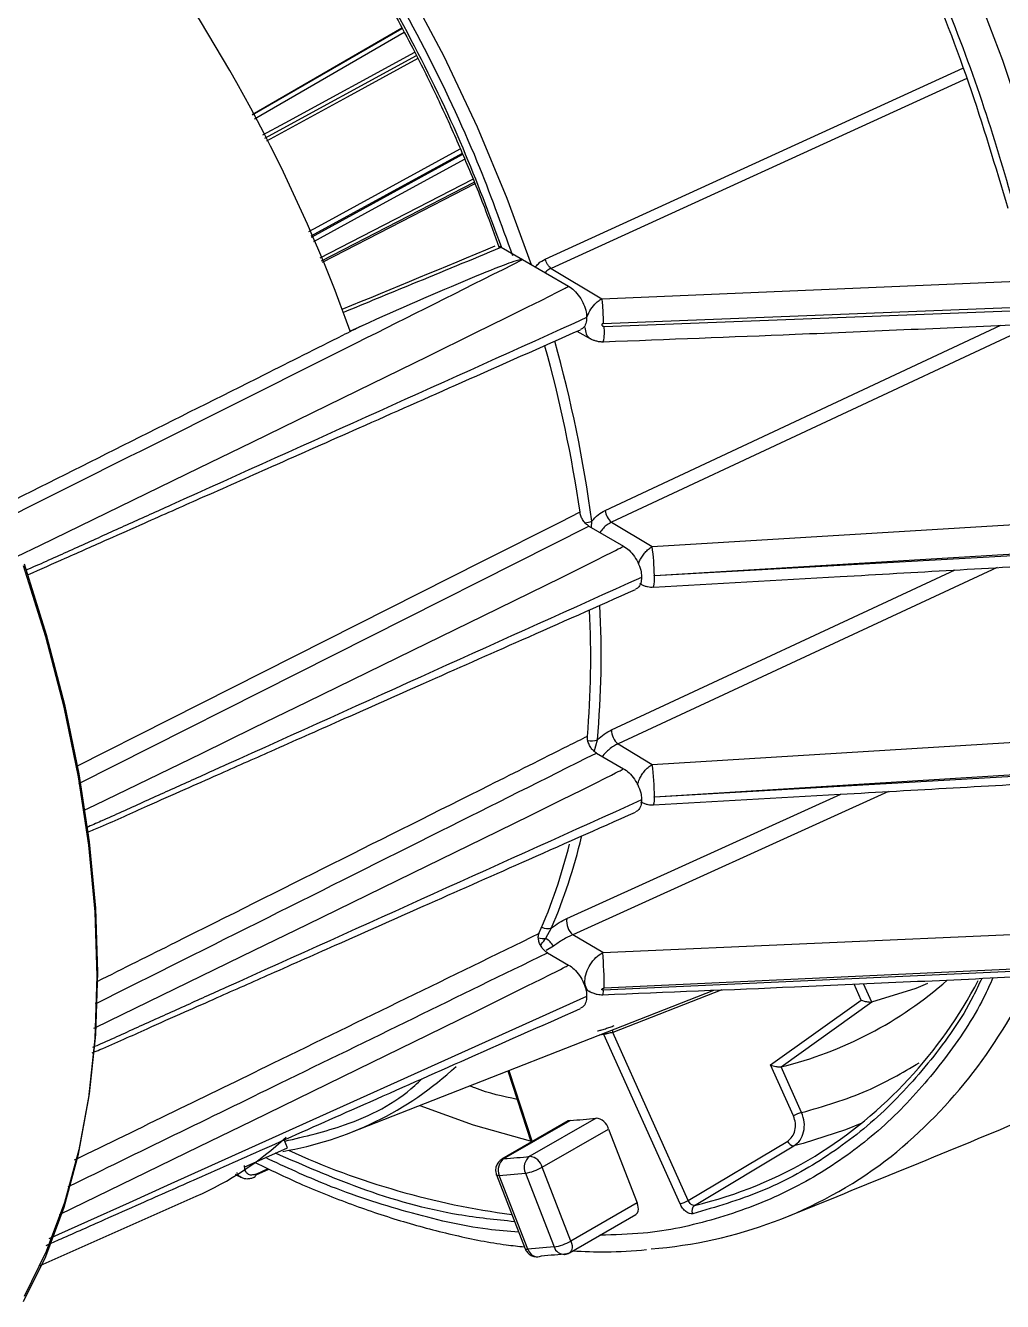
# Model space of a CAD drawing. Extents: x 7 to 113, y 1 to 87.
# Drawn here: x 13.849 to 16.143, y 2.744 to 5.739 of the extents above; entities that cross this region are included whole.
import ezdxf

# ---------------------------------------------------------------- set-up
doc = ezdxf.new("R2010")
doc.units = 0
doc.header["$MEASUREMENT"] = 0
doc.layers.add('OBJECT', color=7, linetype='CONTINUOUS')

msp = doc.modelspace()

# ---------------------------------------------------------------- linework, layer by layer
at = {"layer": 'OBJECT'}
for p, q in [((14.381, 5.5304), (14.7322, 5.7335)), ((14.3816, 5.5293), (14.7328, 5.7323)), ((14.4106, 5.4749), (14.7666, 5.6688)), ((15.069, 5.1908), (16.0493, 5.6393)), ((16.0587, 5.6152), (15.0826, 5.1692)), ((14.8743, 5.439), (14.5191, 5.2449)), ((14.52, 5.2428), (14.8752, 5.4369)), ((14.5434, 5.1868), (14.9022, 5.3715)), ((14.9654, 5.2187), (14.9594, 5.221)), ((14.9654, 5.2187), (15.0156, 5.1897)), ((15.0156, 5.1897), (15.1239, 5.1272)), ((15.0826, 5.1692), (15.2019, 5.098)), ((15.2019, 5.098), (16.1961, 5.1401)), ((15.2019, 5.098), (15.2019, 5.0979)), ((15.2052, 5.0396), (16.2001, 5.0788)), ((15.2072, 5.0331), (16.2019, 5.0713)), ((14.6389, 5.0346), (14.6111, 5.0221)), ((15.2096, 4.601), (16.1387, 5.0355)), ((16.2181, 5.0376), (15.2247, 4.5731)), ((15.1436, 5.0216), (15.1771, 5.0032)), ((13.974, 3.96), (15.1715, 4.5643)), ((15.1715, 4.5643), (15.2529, 4.5174)), ((15.1775, 4.5609), (15.1786, 4.576)), ((15.2247, 4.5731), (15.3199, 4.5163)), ((15.3199, 4.5163), (16.2887, 4.5754)), ((15.3252, 4.4484), (16.2941, 4.5066)), ((16.2945, 4.5017), (15.3252, 4.4477)), ((16.1304, 4.4668), (15.2399, 4.0528)), ((15.2246, 4.0862), (16.0317, 4.4612)), ((15.2948, 4.4274), (15.2915, 4.4298)), ((15.1837, 4.0342), (15.1914, 4.0625)), ((15.2399, 4.0528), (15.32, 4.005)), ((15.32, 4.005), (16.2891, 4.0639)), ((15.1891, 4.0316), (15.2529, 3.9948)), ((15.3252, 3.9287), (16.2945, 3.9884)), ((16.2941, 3.984), (15.3252, 3.9281)), ((15.1197, 3.643), (15.7631, 3.9349)), ((15.8747, 3.9412), (15.1339, 3.6049)), ((15.293, 3.9171), (15.2946, 3.9162)), ((15.0705, 3.5966), (15.084, 3.6212)), ((15.2039, 3.5631), (15.1339, 3.6049)), ((15.2039, 3.5631), (16.1978, 3.6073)), ((15.0886, 3.5783), (15.0711, 3.5683)), ((15.0741, 3.5627), (15.1239, 3.5339)), ((16.2001, 3.5203), (15.205, 3.4752)), ((16.2019, 3.5257), (15.2072, 3.4795)), ((14.614, 3.1413), (15.4651, 3.475)), ((15.1639, 3.4768), (15.1773, 3.4694)), ((15.4838, 3.4758), (15.2274, 3.3758)), ((15.811, 3.4515), (15.7941, 3.4891)), ((15.8356, 3.4471), (15.8163, 3.4901)), ((15.5981, 3.2993), (15.811, 3.4515)), ((15.623, 3.295), (15.8359, 3.4472)), ((15.8359, 3.4472), (15.8356, 3.4471)), ((15.2069, 3.3711), (15.1955, 3.3693)), ((15.2057, 3.3733), (15.2069, 3.3711)), ((15.3856, 2.9732), (15.2069, 3.3711)), ((15.4046, 2.9812), (15.2274, 3.3758)), ((15.6519, 3.1797), (15.5981, 3.2993)), ((15.623, 3.295), (15.6227, 3.2949)), ((15.6709, 3.1876), (15.6227, 3.2949)), ((14.9809, 3.2852), (15.0358, 3.1176)), ((14.9838, 3.2863), (15.0385, 3.1191)), ((15.123, 3.1679), (14.9675, 3.0781)), ((14.9722, 3.0795), (15.1278, 3.1693)), ((15.1883, 3.1747), (15.0328, 3.0849)), ((15.0621, 3.0592), (15.2176, 3.149)), ((15.2176, 3.149), (15.2848, 2.9759)), ((14.4637, 3.1051), (14.4565, 3.1237)), ((15.4046, 2.9812), (15.6382, 3.1208)), ((14.3622, 3.0594), (14.4637, 3.1051)), ((15.4196, 2.9697), (15.6529, 3.1093)), ((15.6749, 3.1149), (15.6529, 3.1093)), ((14.39, 3.0414), (14.4204, 3.0551)), ((14.3904, 3.0433), (14.4184, 3.0561)), ((15.1293, 2.8861), (15.0621, 3.0592)), ((14.9545, 3.0413), (15.0217, 2.8681)), ((14.9612, 3.0399), (15.0225, 3.0453)), ((15.0284, 2.8667), (14.9612, 3.0399)), ((15.0225, 3.0453), (15.0897, 2.8722)), ((13.8829, 2.8287), (14.2497, 2.991)), ((15.2848, 2.9759), (15.1293, 2.8861)), ((15.1259, 2.8584), (15.2814, 2.9482)), ((15.0219, 2.8682), (15.0237, 2.864)), ((15.0897, 2.8722), (15.0284, 2.8667))]:
    msp.add_line(p, q, dxfattribs=at)
at = {"layer": 'OBJECT', "flags": 128}
for points in [[(14.3998, 7.9764), (14.544, 7.8764), (14.6868, 7.7658), (14.8277, 7.6453), (14.9659, 7.5152), (15.1008, 7.3763), (15.2319, 7.2292), (15.3584, 7.0746), (15.4798, 6.9131), (15.5955, 6.7456), (15.705, 6.5728), (15.8078, 6.3955), (15.9034, 6.2146), (15.9914, 6.0308), (16.0713, 5.8451), (16.1428, 5.6583), (16.2055, 5.4712), (16.2592, 5.2848)], [(13.7066, 7.0065), (13.8361, 6.9121), (13.964, 6.8068), (14.0892, 6.6914), (14.2111, 6.5666), (14.3289, 6.4331), (14.4417, 6.2919), (14.549, 6.1437), (14.65, 5.9897), (14.7441, 5.8306), (14.8307, 5.6675), (14.9092, 5.5016), (14.9792, 5.3337), (15.0357, 5.1781)], [(14.738, 5.7229), (14.5256, 5.6001), (14.3867, 5.5198)], [(14.4063, 5.4829), (14.4582, 5.5112), (14.7625, 5.677)], [(14.7702, 5.6617), (14.6043, 5.5713), (14.4143, 5.4678)], [(14.5144, 5.256), (14.536, 5.2678), (14.8695, 5.4499)], [(14.8801, 5.4258), (14.6604, 5.3057), (14.5247, 5.2316)], [(14.5405, 5.1938), (14.5875, 5.218), (14.8994, 5.3785)], [(14.9038, 5.3675), (14.731, 5.2786), (14.5451, 5.1829)], [(13.8286, 4.4927), (13.8842, 4.5198), (14.1327, 4.6406), (14.2569, 4.701), (14.3811, 4.7615), (14.6292, 4.8826), (14.7944, 4.9635), (14.9046, 5.0176), (14.9779, 5.0538), (15.0268, 5.0779), (15.0594, 5.0941), (15.081, 5.105), (15.0955, 5.1122), (15.1051, 5.1171), (15.1114, 5.1204), (15.1157, 5.1226), (15.1185, 5.124), (15.1203, 5.125), (15.1216, 5.1257), (15.1224, 5.1262), (15.1229, 5.1265), (15.1233, 5.1267), (15.1235, 5.1268), (15.1237, 5.1269), (15.1237, 5.127), (15.1238, 5.1271), (15.1238, 5.1271), (15.1239, 5.1271), (15.1239, 5.1272), (15.1239, 5.1272), (15.1239, 5.1272), (15.1239, 5.1272), (15.1239, 5.1272), (15.1239, 5.1272)], [(15.1506, 4.5966), (15.1047, 4.5735), (14.9212, 4.4808), (14.1869, 4.1103), (13.9669, 3.9993)], [(13.9854, 3.8964), (14.0132, 3.9099), (14.2617, 4.0308), (14.3859, 4.0912), (14.5101, 4.1517), (14.7582, 4.2728), (14.9235, 4.3537), (15.0336, 4.4078), (15.107, 4.4439), (15.1558, 4.4681), (15.1884, 4.4843), (15.2101, 4.4951), (15.2245, 4.5024), (15.2341, 4.5073), (15.2405, 4.5105), (15.2447, 4.5127), (15.2475, 4.5142), (15.2494, 4.5152), (15.2506, 4.5159), (15.2514, 4.5164), (15.2519, 4.5167), (15.2523, 4.5169), (15.2525, 4.517), (15.2527, 4.5171), (15.2528, 4.5172), (15.2528, 4.5172), (15.2529, 4.5173), (15.2529, 4.5173), (15.2529, 4.5173), (15.2529, 4.5174), (15.2529, 4.5174), (15.2529, 4.5174), (15.2529, 4.5174), (15.2529, 4.5174)], [(13.8439, 2.7441), (13.8962, 2.8501), (13.9394, 2.9655), (13.9733, 3.0897), (13.9977, 3.2219), (14.0123, 3.3614), (14.0172, 3.5075), (14.0123, 3.6591), (13.9977, 3.8156), (13.9733, 3.9759), (13.9394, 4.1392), (13.8962, 4.3045), (13.8439, 4.4709)], [(13.8455, 4.4755), (13.8976, 4.3099), (13.9407, 4.1453), (13.9744, 3.9826), (13.9987, 3.823), (14.0133, 3.6671), (14.0181, 3.5161), (14.0133, 3.3707), (13.9987, 3.2317), (13.9744, 3.1), (13.9407, 2.9764), (13.8976, 2.8614), (13.8455, 2.7559)], [(14.0092, 3.3854), (14.0132, 3.3874), (14.2617, 3.5082), (14.3859, 3.5686), (14.5101, 3.6291), (14.7582, 3.7502), (14.9235, 3.8311), (15.0336, 3.8852), (15.107, 3.9213), (15.1558, 3.9455), (15.1884, 3.9617), (15.2101, 3.9725), (15.2245, 3.9798), (15.2341, 3.9847), (15.2405, 3.988), (15.2447, 3.9901), (15.2475, 3.9916), (15.2494, 3.9926), (15.2506, 3.9933), (15.2514, 3.9938), (15.2519, 3.9941), (15.2523, 3.9943), (15.2525, 3.9944), (15.2527, 3.9945), (15.2528, 3.9946), (15.2528, 3.9947), (15.2529, 3.9947), (15.2529, 3.9947), (15.2529, 3.9947), (15.2529, 3.9948), (15.2529, 3.9948), (15.2529, 3.9948), (15.2529, 3.9948), (15.2529, 3.9948)], [(13.9284, 2.948), (14.1327, 3.0473), (14.2569, 3.1078), (14.3811, 3.1683), (14.6292, 3.2894), (14.7944, 3.3703), (14.9046, 3.4243), (14.9779, 3.4605), (15.0268, 3.4847), (15.0594, 3.5009), (15.081, 3.5117), (15.0955, 3.519), (15.1051, 3.5238), (15.1114, 3.5271), (15.1157, 3.5293), (15.1185, 3.5308), (15.1203, 3.5318), (15.1216, 3.5325), (15.1224, 3.5329), (15.1229, 3.5332), (15.1233, 3.5334), (15.1235, 3.5336), (15.1237, 3.5337), (15.1237, 3.5338), (15.1238, 3.5338), (15.1238, 3.5338), (15.1239, 3.5339), (15.1239, 3.5339), (15.1239, 3.5339), (15.1239, 3.5339), (15.1239, 3.5339), (15.1239, 3.5339), (15.1239, 3.5339)], [(15.8359, 3.4472), (15.9398, 3.4799), (15.9676, 3.491)], [(15.1663, 3.4604), (14.1899, 3.0201), (14.0923, 2.976), (13.9947, 2.932), (13.9038, 2.891)], [(14.7745, 3.2042), (14.9, 3.1587), (15.039, 3.1194)], [(15.1278, 3.1693), (15.1243, 3.1685), (15.123, 3.1679)], [(15.8121, 3.1626), (15.7743, 3.1472), (15.6749, 3.1149)], [(14.9674, 3.0781), (14.9687, 3.0787), (14.9722, 3.0795)], [(14.9612, 3.0399), (14.9581, 3.0398), (14.9558, 3.0402), (14.9546, 3.041), (14.9545, 3.0413)], [(15.2814, 2.9482), (15.2834, 2.9498), (15.2856, 2.9526), (15.287, 2.9562), (15.2876, 2.9606), (15.2875, 2.9654), (15.2865, 2.9706), (15.2848, 2.9759)], [(15.1293, 2.8861), (15.131, 2.8808), (15.1319, 2.8756), (15.1321, 2.8708), (15.1314, 2.8664), (15.13, 2.8628), (15.1279, 2.86), (15.1259, 2.8585)], [(15.0217, 2.8681), (15.0218, 2.8679), (15.023, 2.867), (15.0253, 2.8666), (15.0284, 2.8667)], [(15.0514, 2.849), (15.0556, 2.8497), (15.0599, 2.8516)], [(15.1218, 2.8571), (15.1175, 2.8553), (15.1143, 2.8546)]]:
    msp.add_lwpolyline(points, dxfattribs=at)
at = {"layer": 'OBJECT'}
for centre, radius, start, end in [((10.9752, 3.7133), 3.8643, 19.7974, 35.8036), ((15.1074, 5.02), 0.1006, 346.9405, 7.4854), ((12.1037, 4.1577), 3.0784, 8.1962, 15.622), ((12.1349, 4.1665), 3.0711, 7.6624, 15.7103), ((15.2539, 4.607), 0.0447, 187.7073, 229.2907), ((15.1589, 4.6195), 0.0477, 274.5361, 294.3627), ((14.8073, 4.4424), 0.5179, 0.6564, 8.1948), ((15.2724, 4.439), 0.0535, 340.4959, 9.4051), ((13.0569, 4.2585), 2.1435, 354.7534, 3.1911), ((13.0677, 4.2539), 2.1082, 355.0147, 3.0567), ((15.2682, 4.086), 0.0436, 179.7194, 229.5404), ((15.1781, 4.0959), 0.036, 254.9744, 291.7427), ((14.8044, 3.9312), 0.5209, 359.7271, 8.1509), ((15.2926, 3.923), 0.033, 336.6542, 8.9238), ((13.8684, 4.1384), 1.321, 336.9515, 346.7014), ((13.8721, 4.1283), 1.2917, 336.2348, 346.0993), ((15.1601, 3.6363), 0.0409, 170.6275, 230.212), ((15.0647, 3.6384), 0.0422, 253.6924, 277.9075), ((15.0743, 3.6484), 0.0288, 242.4042, 289.6113), ((15.0226, 3.531), 0.0812, 35.6015, 53.8204), ((14.4471, 3.491), 0.7602, 359.1328, 5.4433), ((15.4052, 4.1883), 0.9195, 283.7028, 311.3755), ((15.1405, 3.9921), 1.0668, 301.8072, 332.3732), ((15.1443, 3.9987), 1.1738, 308.0178, 335.0356), ((15.2498, 3.3834), 0.0236, 184.8995, 198.7454), ((14.3213, 3.881), 0.7954, 279.5062, 312.6186), ((15.6937, 3.1065), 0.0843, 105.7214, 119.7685), ((15.0631, 4.2341), 1.0668, 273.4766, 276.7422), ((15.1837, 3.1398), 0.0352, 15.1926, 82.4241), ((13.9403, 3.6889), 0.7634, 293.91, 312.9515), ((15.654, 3.1258), 0.0166, 197.5508, 266.217), ((15.2294, 4.7693), 1.8364, 245.4481, 262.5228), ((15.1914, 3.9315), 0.9885, 283.3454, 301.1538), ((14.9915, 3.0528), 0.0329, 125.9471, 203.143), ((14.9075, 4.1443), 1.0668, 273.4766, 276.7422), ((15.0517, 3.0589), 0.0322, 126.0933, 204.8037), ((15.005, 3.1585), 0.1145, 278.7777, 299.8913), ((15.0281, 3.05), 0.0352, 15.1926, 82.4241), ((15.2379, 3.9159), 1.0512, 274.3397, 306.7761), ((14.3819, 3.0436), 0.00858, 298.2067, 358.0418), ((15.3628, 3.0544), 0.0843, 285.7217, 299.7682), ((15.4289, 2.9574), 0.0155, 127.3348, 207.8951), ((15.0722, 2.9853), 0.1145, 278.7777, 299.8913), ((15.0514, 2.8727), 0.0237, 194.735, 270.1327), ((14.9869, 4.0172), 1.1679, 273.5854, 276.6335), ((15.1137, 2.8798), 0.0251, 197.5417, 271.4628)]:
    msp.add_arc(centre, radius, start, end, dxfattribs=at)
for points, knots in [([(14.3643, 7.9047), (14.4279, 7.8609), (14.5562, 7.7727), (14.7469, 7.6151), (14.9364, 7.4379), (15.1219, 7.2408), (15.3009, 7.0261), (15.4701, 6.7968), (15.6275, 6.5559), (15.7708, 6.3066), (15.8983, 6.0533), (16.0083, 5.7992), (16.102, 5.5475), (16.1502, 5.3816), (16.1741, 5.2993)], [0, 0, 0, 0, 0.0803207, 0.16194, 0.244772, 0.3293776, 0.4144874, 0.5, 0.5855181, 0.670628, 0.755228, 0.8380655, 0.919682, 1, 1, 1, 1]), ([(15.2898, 7.0114), (15.3536, 6.9267), (15.4817, 6.7568), (15.6555, 6.482), (15.8133, 6.196), (15.9505, 5.9021), (16.0674, 5.6055), (16.1257, 5.4088), (16.1547, 5.3109)], [0, 0, 0, 0, 0.165461, 0.332207, 0.5, 0.667784, 0.834534, 1, 1, 1, 1]), ([(14.993, 5.1983), (14.9663, 5.2721), (14.9072, 5.4359), (14.7881, 5.6885), (14.64, 5.9491), (14.5281, 6.1259), (14.4629, 6.2086), (14.459, 6.2135)], [0, 0, 0, 0, 0.208789, 0.46337, 0.72235, 0.983587, 1, 1, 1, 1]), ([(14.4413, 6.1967), (14.4489, 6.1866), (14.4784, 6.1473), (14.5245, 6.08), (14.5945, 5.9738), (14.6715, 5.8469), (14.7386, 5.7245), (14.7924, 5.6184), (14.8359, 5.5277), (14.8838, 5.4187), (14.9262, 5.3147), (14.9504, 5.2465), (14.9608, 5.2171)], [0, 0, 0, 0, 0.034117, 0.133607, 0.219028, 0.375276, 0.530046, 0.591824, 0.694344, 0.800406, 0.913814, 1, 1, 1, 1]), ([(14.448, 6.1977), (14.4489, 6.1965), (14.508, 6.1216), (14.6124, 5.9577), (14.7558, 5.7099), (14.8758, 5.4611), (14.9372, 5.2962), (14.9663, 5.2182)], [0, 0, 0, 0, 0.004175, 0.260517, 0.516844, 0.771155, 1, 1, 1, 1]), ([(14.9509, 5.2212), (14.8314, 5.1715), (14.7119, 5.1217), (14.5916, 5.0725), (14.5914, 5.0725)], [0, 0, 0, 0, 0.998817, 1, 1, 1, 1]), ([(14.5943, 5.0658), (14.6485, 5.0881), (14.7723, 5.139), (14.8959, 5.19), (14.9654, 5.2187)], [0, 0, 0, 0, 0.438001, 1, 1, 1, 1]), ([(13.8024, 4.582), (14.0851, 4.7236), (14.4896, 4.9261), (14.8939, 5.1287), (15.0156, 5.1897)], [0, 0, 0, 0, 0.699038, 1, 1, 1, 1]), ([(15.0156, 5.1897), (15.0155, 5.1897), (15.0152, 5.1899), (15.0143, 5.19), (15.0113, 5.1897), (15.0006, 5.187), (14.9614, 5.1733), (14.8376, 5.1226), (14.7244, 5.0725), (14.6389, 5.0346)], [0, 0, 0, 0, 0.000975, 0.002308, 0.005825, 0.020094, 0.076658, 0.30233, 1, 1, 1, 1]), ([(15.0461, 5.1721), (15.0483, 5.1749), (15.0547, 5.1832), (15.0634, 5.1878), (15.069, 5.1908)], [0, 0, 0, 0, 0.347376, 1, 1, 1, 1]), ([(15.0826, 5.1692), (15.0812, 5.1704), (15.0784, 5.1728), (15.0745, 5.1782), (15.0712, 5.1844), (15.0697, 5.1887), (15.069, 5.1908)], [0, 0, 0, 0, 0.245159, 0.499986, 0.754817, 1, 1, 1, 1]), ([(15.0826, 5.1692), (15.0791, 5.1675), (15.0739, 5.165), (15.07, 5.1605), (15.0688, 5.159)], [0, 0, 0, 0, 0.671204, 1, 1, 1, 1]), ([(15.1239, 5.1272), (15.1283, 5.1242), (15.1375, 5.1179), (15.15, 5.1028), (15.1599, 5.085), (15.1655, 5.0678), (15.1661, 5.0579), (15.1663, 5.0537)], [0, 0, 0, 0, 0.19834, 0.412973, 0.627088, 0.843128, 1, 1, 1, 1]), ([(15.1662, 5.0526), (15.1683, 5.0582), (15.1728, 5.0701), (15.1833, 5.0834), (15.1933, 5.0926), (15.199, 5.0961), (15.2019, 5.0979)], [0, 0, 0, 0, 0.297829, 0.626021, 0.807455, 1, 1, 1, 1]), ([(15.2019, 5.0979), (15.2023, 5.0935), (15.2031, 5.085), (15.2041, 5.0683), (15.2048, 5.0528), (15.2051, 5.0437), (15.2052, 5.0396)], [0, 0, 0, 0, 0.295101, 0.569756, 0.806961, 1, 1, 1, 1]), ([(14.6389, 5.0346), (14.6236, 5.0269), (14.5469, 4.9884), (14.2623, 4.8458), (13.9931, 4.7108), (13.7852, 4.6066)], [0, 0, 0, 0, 0.0539192, 0.2695963, 1, 1, 1, 1]), ([(15.1663, 5.0537), (14.8408, 4.9069), (14.4828, 4.7455), (14.0923, 4.5693), (13.9946, 4.5253), (13.9143, 4.4887), (13.8656, 4.4674), (13.8498, 4.4605)], [0, 0, 0, 0, 0.741941, 0.816136, 0.89033, 0.964524, 1, 1, 1, 1]), ([(15.1663, 5.0537), (15.1659, 5.0489), (15.165, 5.0389), (15.1595, 5.0292), (15.1537, 5.0268), (15.1516, 5.026)], [0, 0, 0, 0, 0.367746, 0.765701, 1, 1, 1, 1]), ([(15.2052, 5.0396), (15.2047, 5.0395), (15.2039, 5.0394), (15.203, 5.039), (15.2024, 5.0385), (15.202, 5.0379), (15.2018, 5.0372), (15.2019, 5.0364), (15.2022, 5.0355), (15.2029, 5.0345), (15.2042, 5.0337), (15.2057, 5.0332), (15.2067, 5.0331), (15.2072, 5.0331)], [0, 0, 0, 0, 0.13574, 0.194591, 0.250843, 0.311563, 0.37511, 0.438068, 0.500883, 0.619799, 0.750938, 0.873701, 1, 1, 1, 1]), ([(15.2057, 4.9969), (15.3558, 5.0027), (15.6873, 5.0154), (16.0186, 5.0301), (16.2, 5.0381)], [0, 0, 0, 0, 0.452475, 1, 1, 1, 1]), ([(13.8558, 4.4507), (13.8846, 4.4634), (13.9471, 4.491), (14.0378, 4.5313), (14.1435, 4.5782), (14.2715, 4.6349), (14.4396, 4.7094), (14.6444, 4.8002), (14.8859, 4.9073), (15.0592, 4.9841), (15.152, 5.0253)], [0, 0, 0, 0, 0.066572, 0.144358, 0.20981, 0.311001, 0.440621, 0.598665, 0.785127, 1, 1, 1, 1]), ([(15.1621, 5.0306), (15.1628, 5.0252), (15.1639, 5.0166), (15.1687, 5.0095), (15.1719, 5.0064), (15.1738, 5.0051), (15.1748, 5.0044), (15.1753, 5.0042), (15.1754, 5.0041)], [0, 0, 0, 0, 0.464823, 0.730673, 0.871917, 0.944596, 0.981447, 1, 1, 1, 1]), ([(15.1753, 5.0042), (15.1775, 5.0031), (15.182, 5.0009), (15.1895, 4.9986), (15.1976, 4.9971), (15.2029, 4.997), (15.2057, 4.9969)], [0, 0, 0, 0, 0.247422, 0.487124, 0.732383, 1, 1, 1, 1]), ([(15.1715, 4.5643), (15.1691, 4.566), (15.1644, 4.5693), (15.158, 4.5772), (15.1531, 4.5862), (15.1512, 4.5929), (15.1507, 4.5962), (15.1506, 4.5966)], [0, 0, 0, 0, 0.242891, 0.4858, 0.728124, 0.969548, 1, 1, 1, 1]), ([(15.1786, 4.576), (15.1833, 4.5812), (15.1927, 4.5917), (15.204, 4.5979), (15.2096, 4.601)], [0, 0, 0, 0, 0.500343, 1, 1, 1, 1]), ([(15.2247, 4.5731), (15.2213, 4.5714), (15.2144, 4.568), (15.2055, 4.5598), (15.1999, 4.5534), (15.1979, 4.5494), (15.1978, 4.5492)], [0, 0, 0, 0, 0.332821, 0.655681, 0.978926, 1, 1, 1, 1]), ([(15.2529, 4.5174), (15.2573, 4.5144), (15.2665, 4.5081), (15.279, 4.493), (15.2889, 4.4752), (15.2945, 4.4579), (15.2951, 4.448), (15.2953, 4.4439)], [0, 0, 0, 0, 0.19834, 0.412972, 0.627088, 0.843128, 1, 1, 1, 1]), ([(15.2881, 4.4753), (15.2892, 4.4784), (15.2914, 4.4848), (15.2971, 4.494), (15.3036, 4.5027), (15.3114, 4.5106), (15.317, 4.5143), (15.3199, 4.5163)], [0, 0, 0, 0, 0.186085, 0.375317, 0.574054, 0.782282, 1, 1, 1, 1]), ([(15.3229, 4.4211), (15.4691, 4.4293), (15.7922, 4.4475), (16.1152, 4.466), (16.2921, 4.476)], [0, 0, 0, 0, 0.452472, 1, 1, 1, 1]), ([(15.2953, 4.4439), (14.9698, 4.2971), (14.6118, 4.1357), (14.2213, 3.9595), (14.1236, 3.9155), (14.0479, 3.8809), (14.0038, 3.8616), (13.9926, 3.8567)], [0, 0, 0, 0, 0.749679, 0.824647, 0.899614, 0.974583, 1, 1, 1, 1]), ([(15.2953, 4.4439), (15.2949, 4.4391), (15.294, 4.4291), (15.2885, 4.4193), (15.2827, 4.417), (15.2806, 4.4162)], [0, 0, 0, 0, 0.367745, 0.765702, 1, 1, 1, 1]), ([(15.3252, 4.4477), (15.3252, 4.4477), (15.325, 4.4477), (15.3249, 4.4478), (15.3248, 4.4478), (15.3248, 4.4479), (15.3247, 4.448), (15.3247, 4.4481), (15.3247, 4.4481), (15.3248, 4.4482), (15.3248, 4.4483), (15.3249, 4.4483), (15.325, 4.4483), (15.3251, 4.4484), (15.3252, 4.4484)], [0, 0, 0, 0, 0.14846, 0.270216, 0.325866, 0.380992, 0.499258, 0.560332, 0.615032, 0.666467, 0.718978, 0.77612, 0.84064, 1, 1, 1, 1]), ([(13.9945, 3.8461), (14.0046, 3.8502), (14.0527, 3.8697), (14.1274, 3.9044), (14.2195, 3.9447), (14.3162, 3.9877), (14.4373, 4.0414), (14.5983, 4.1128), (14.7946, 4.1998), (15.0261, 4.3024), (15.1921, 4.376), (15.281, 4.4155)], [0, 0, 0, 0, 0.022748, 0.108522, 0.177258, 0.23648, 0.334328, 0.459609, 0.612318, 0.792451, 1, 1, 1, 1]), ([(15.2948, 4.4274), (15.2971, 4.4262), (15.3017, 4.4241), (15.3092, 4.422), (15.3168, 4.4209), (15.3211, 4.4212), (15.3233, 4.4214)], [0, 0, 0, 0, 0.255132, 0.495449, 0.73852, 1, 1, 1, 1]), ([(15.6321, 2.9414), (15.8183, 3.0168), (16.206, 3.1739), (16.7908, 3.4272), (17.3871, 3.6981), (17.9649, 3.9731), (18.3414, 4.1633), (18.5224, 4.2548)], [0, 0, 0, 0, 0.1902424, 0.3962076, 0.6023972, 0.8087754, 1, 1, 1, 1]), ([(15.1914, 4.0625), (15.1967, 4.0673), (15.2074, 4.077), (15.2189, 4.0831), (15.2246, 4.0862)], [0, 0, 0, 0, 0.500466, 1, 1, 1, 1]), ([(15.168, 4.0707), (15.1526, 4.063), (15.0759, 4.0246), (14.7536, 3.8633), (14.3852, 3.679), (14.0781, 3.5255), (14.0166, 3.4947)], [0, 0, 0, 0, 0.039994, 0.199969, 0.839871, 1, 1, 1, 1]), ([(15.1891, 4.0316), (15.1867, 4.0333), (15.1819, 4.0366), (15.1755, 4.0445), (15.1707, 4.0535), (15.1679, 4.0628), (15.168, 4.0681), (15.168, 4.0707)], [0, 0, 0, 0, 0.203183, 0.406387, 0.609063, 0.81092, 1, 1, 1, 1]), ([(15.2399, 4.0528), (15.2366, 4.0512), (15.2296, 4.048), (15.22, 4.0411), (15.2102, 4.0324), (15.2048, 4.0259), (15.2016, 4.0219)], [0, 0, 0, 0, 0.233726, 0.500421, 0.69251, 1, 1, 1, 1]), ([(14.0131, 3.4429), (14.2834, 3.5782), (14.6755, 3.7744), (15.0674, 3.9706), (15.1891, 4.0316)], [0, 0, 0, 0, 0.689411, 1, 1, 1, 1]), ([(15.2529, 3.9948), (15.2573, 3.9918), (15.2665, 3.9855), (15.279, 3.9704), (15.2889, 3.9526), (15.2945, 3.9353), (15.2951, 3.9255), (15.2953, 3.9213)], [0, 0, 0, 0, 0.198339, 0.412971, 0.627086, 0.843128, 1, 1, 1, 1]), ([(15.2857, 3.9571), (15.287, 3.9614), (15.2892, 3.9691), (15.2953, 3.98), (15.302, 3.9895), (15.3104, 3.9986), (15.3167, 4.0028), (15.32, 4.005)], [0, 0, 0, 0, 0.2267725, 0.3966386, 0.5821421, 0.7832656, 1, 1, 1, 1]), ([(15.3229, 3.9099), (15.469, 3.9182), (15.792, 3.9365), (16.1149, 3.9549), (16.2917, 3.965)], [0, 0, 0, 0, 0.452489, 1, 1, 1, 1]), ([(15.3252, 3.9281), (15.3251, 3.9281), (15.325, 3.9281), (15.3249, 3.9281), (15.3248, 3.9282), (15.3248, 3.9282), (15.3247, 3.9283), (15.3247, 3.9283), (15.3247, 3.9284), (15.3248, 3.9285), (15.3248, 3.9285), (15.3249, 3.9286), (15.325, 3.9287), (15.3252, 3.9287), (15.3252, 3.9287)], [0, 0, 0, 0, 0.156114, 0.220098, 0.277037, 0.329652, 0.38159, 0.436517, 0.497311, 0.615066, 0.669946, 0.725272, 0.848175, 1, 1, 1, 1]), ([(15.2953, 3.9213), (14.9698, 3.7745), (14.6118, 3.6131), (14.2214, 3.4369), (14.1236, 3.393), (14.0523, 3.3603), (14.0127, 3.343), (14.0061, 3.3401)], [0, 0, 0, 0, 0.757446, 0.833191, 0.908936, 0.98468, 1, 1, 1, 1]), ([(15.2953, 3.9213), (15.2949, 3.9165), (15.294, 3.9065), (15.2885, 3.8968), (15.2827, 3.8944), (15.2806, 3.8936)], [0, 0, 0, 0, 0.367746, 0.765697, 1, 1, 1, 1]), ([(15.2945, 3.9163), (15.297, 3.9151), (15.3018, 3.9128), (15.3097, 3.9108), (15.3171, 3.9097), (15.3211, 3.9099), (15.3231, 3.91)], [0, 0, 0, 0, 0.282371, 0.530465, 0.762838, 1, 1, 1, 1]), ([(14.0053, 3.3279), (14.0114, 3.3304), (14.0556, 3.3483), (14.1265, 3.3814), (14.2186, 3.4218), (14.3154, 3.4648), (14.4366, 3.5185), (14.5978, 3.59), (14.7942, 3.6771), (15.0259, 3.7798), (15.192, 3.8534), (15.281, 3.8929)], [0, 0, 0, 0, 0.013979, 0.100523, 0.169876, 0.229628, 0.328353, 0.454757, 0.608837, 0.790587, 1, 1, 1, 1]), ([(15.084, 3.6212), (15.0899, 3.6255), (15.1018, 3.6341), (15.1137, 3.64), (15.1197, 3.643)], [0, 0, 0, 0, 0.500681, 1, 1, 1, 1]), ([(15.0544, 3.6078), (14.8459, 3.506), (14.4825, 3.3285), (14.1185, 3.1513), (13.9633, 3.0758)], [0, 0, 0, 0, 0.573494, 1, 1, 1, 1]), ([(15.0741, 3.5627), (15.0717, 3.5643), (15.0669, 3.5677), (15.0605, 3.5756), (15.0556, 3.5847), (15.0529, 3.594), (15.0525, 3.6021), (15.0538, 3.606), (15.0544, 3.6078)], [0, 0, 0, 0, 0.173467, 0.346959, 0.519882, 0.69192, 0.863321, 1, 1, 1, 1]), ([(15.0585, 3.58), (15.0613, 3.5844), (15.0645, 3.5894), (15.0698, 3.5957), (15.0705, 3.5966)], [0, 0, 0, 0, 0.867166, 1, 1, 1, 1]), ([(15.1339, 3.6049), (15.1302, 3.6033), (15.1225, 3.6), (15.1066, 3.5912), (15.0957, 3.5834), (15.0886, 3.5783)], [0, 0, 0, 0, 0.2417113, 0.5011668, 1, 1, 1, 1]), ([(13.9492, 3.0138), (14.1151, 3.0946), (14.4903, 3.2774), (14.865, 3.4605), (15.0741, 3.5627)], [0, 0, 0, 0, 0.442117, 1, 1, 1, 1]), ([(15.1742, 3.4714), (15.1739, 3.4714), (15.1693, 3.4724), (15.1641, 3.4811), (15.161, 3.4964), (15.1647, 3.5158), (15.1741, 3.5351), (15.1878, 3.5525), (15.1985, 3.5596), (15.2039, 3.5631)], [0, 0, 0, 0, 0.010388, 0.175104, 0.341093, 0.508363, 0.670751, 0.835427, 1, 1, 1, 1]), ([(15.1239, 3.5339), (15.1283, 3.5309), (15.1375, 3.5247), (15.15, 3.5096), (15.1599, 3.4917), (15.1655, 3.4745), (15.1661, 3.4646), (15.1663, 3.4604)], [0, 0, 0, 0, 0.19834, 0.412974, 0.627091, 0.843128, 1, 1, 1, 1]), ([(15.2038, 3.4643), (15.3539, 3.4703), (15.6856, 3.4836), (16.017, 3.499), (16.1985, 3.5074)], [0, 0, 0, 0, 0.4525278, 1, 1, 1, 1]), ([(16.1202, 3.5038), (16.1133, 3.4886), (16.0814, 3.4184), (16.0078, 3.3109), (15.8984, 3.1831), (15.7708, 3.0771), (15.6276, 2.9931), (15.4698, 2.9348), (15.3261, 2.9028), (15.2317, 2.9006), (15.1976, 2.8999)], [0, 0, 0, 0, 0.039439, 0.181109, 0.324884, 0.471738, 0.619467, 0.767895, 0.916333, 1, 1, 1, 1]), ([(15.205, 3.4752), (15.2045, 3.4752), (15.2037, 3.4752), (15.2029, 3.4755), (15.2023, 3.4758), (15.2019, 3.4762), (15.2018, 3.4766), (15.2018, 3.4771), (15.2022, 3.4777), (15.203, 3.4783), (15.2043, 3.4789), (15.2057, 3.4794), (15.2067, 3.4794), (15.2072, 3.4795)], [0, 0, 0, 0, 0.133104, 0.191566, 0.248259, 0.311432, 0.370763, 0.43233, 0.501556, 0.620735, 0.752086, 0.875604, 1, 1, 1, 1]), ([(15.205, 3.4752), (15.2049, 3.4724), (15.2046, 3.4667), (15.2041, 3.4636), (15.2038, 3.4645), (15.2037, 3.4645)], [0, 0, 0, 0, 0.465226, 0.954039, 1, 1, 1, 1]), ([(16.0939, 3.5026), (16.0873, 3.4885), (16.0541, 3.4172), (15.9759, 3.3088), (15.8597, 3.1802), (15.7256, 3.0775), (15.5784, 2.9976), (15.4695, 2.9659), (15.4153, 2.9502)], [0, 0, 0, 0, 0.046962, 0.2374204, 0.4288322, 0.6202321, 0.8106965, 1, 1, 1, 1]), ([(15.1663, 3.4604), (15.1659, 3.4556), (15.165, 3.4456), (15.1595, 3.4359), (15.1537, 3.4336), (15.1516, 3.4327)], [0, 0, 0, 0, 0.367744, 0.765702, 1, 1, 1, 1]), ([(15.1739, 3.4713), (15.1768, 3.4699), (15.182, 3.4675), (15.1906, 3.4654), (15.1984, 3.4643), (15.2024, 3.4643), (15.2043, 3.4643)], [0, 0, 0, 0, 0.3131704, 0.5694829, 0.7894647, 1, 1, 1, 1]), ([(15.811, 3.4515), (15.8131, 3.4508), (15.817, 3.4494), (15.8228, 3.4481), (15.8273, 3.4473), (15.8307, 3.447), (15.8335, 3.4469), (15.8349, 3.447), (15.8356, 3.4471)], [0, 0, 0, 0, 0.272374, 0.499457, 0.642326, 0.771708, 0.889924, 1, 1, 1, 1]), ([(13.8973, 2.8759), (13.909, 2.881), (13.9547, 2.901), (14.0286, 2.934), (14.1352, 2.9812), (14.2643, 3.0384), (14.4337, 3.1135), (14.6402, 3.2051), (14.8837, 3.3131), (15.0584, 3.3905), (15.152, 3.432)], [0, 0, 0, 0, 0.027728, 0.108757, 0.176926, 0.282314, 0.417321, 0.581942, 0.776171, 1, 1, 1, 1]), ([(15.1916, 3.3791), (15.1942, 3.3798), (15.1994, 3.381), (15.2101, 3.3844), (15.2214, 3.3882), (15.2278, 3.3906), (15.231, 3.3918)], [0, 0, 0, 0, 0.249971, 0.499782, 0.749147, 1, 1, 1, 1]), ([(15.2274, 3.3758), (15.2264, 3.3756), (15.2246, 3.3751), (15.2209, 3.3743), (15.2172, 3.3734), (15.2137, 3.3726), (15.2102, 3.3718), (15.2082, 3.3713), (15.2069, 3.3711)], [0, 0, 0, 0, 0.149135, 0.282367, 0.500461, 0.63062, 0.757329, 1, 1, 1, 1]), ([(15.5981, 3.2993), (15.6001, 3.2987), (15.6039, 3.2973), (15.6097, 3.2959), (15.6144, 3.2951), (15.6178, 3.2947), (15.6207, 3.2947), (15.622, 3.2948), (15.6227, 3.2949)], [0, 0, 0, 0, 0.249928, 0.499459, 0.642322, 0.771699, 0.889917, 1, 1, 1, 1]), ([(15.6709, 3.1876), (15.7233, 3.2027), (15.8211, 3.2307), (15.9071, 3.2811), (15.9471, 3.3045)], [0, 0, 0, 0, 0.535487, 1, 1, 1, 1]), ([(14.4578, 3.1203), (14.5051, 3.1316), (14.6155, 3.1579), (14.7221, 3.2118), (14.774, 3.2616), (14.7796, 3.2669)], [0, 0, 0, 0, 0.401281, 0.936297, 1, 1, 1, 1]), ([(15.0028, 3.2185), (14.9701, 3.2253), (14.9336, 3.2329), (14.8959, 3.2487), (14.8921, 3.2503)], [0, 0, 0, 0, 0.898047, 1, 1, 1, 1]), ([(15.6382, 3.1208), (15.6421, 3.1239), (15.6499, 3.1301), (15.6562, 3.1455), (15.6575, 3.163), (15.6537, 3.1741), (15.6519, 3.1797)], [0, 0, 0, 0, 0.250032, 0.499876, 0.749253, 1, 1, 1, 1]), ([(15.6529, 3.1093), (15.6581, 3.1134), (15.6684, 3.1216), (15.6767, 3.142), (15.6785, 3.1653), (15.6735, 3.1801), (15.6709, 3.1876)], [0, 0, 0, 0, 0.24989, 0.499779, 0.744814, 1, 1, 1, 1]), ([(14.9971, 2.9314), (14.9534, 2.9358), (14.8357, 2.9478), (14.647, 3), (14.5015, 3.0636), (14.4355, 3.0924)], [0, 0, 0, 0, 0.2436256, 0.6569646, 1, 1, 1, 1]), ([(14.3904, 3.0433), (14.3867, 3.0421), (14.3791, 3.0397), (14.3701, 3.043), (14.364, 3.0507), (14.3634, 3.0591), (14.3631, 3.0632)], [0, 0, 0, 0, 0.2504251, 0.5000441, 0.749984, 1, 1, 1, 1]), ([(14.3899, 3.0695), (14.4237, 3.0531), (14.4988, 3.0168), (14.6146, 2.9709), (14.737, 2.9298), (14.8582, 2.8985), (14.9527, 2.8793), (15.0059, 2.8739), (15.02, 2.8724)], [0, 0, 0, 0, 0.157843, 0.35007, 0.542843, 0.736199, 0.930213, 1, 1, 1, 1]), ([(15.0067, 2.9068), (14.9825, 2.9086), (14.898, 2.9151), (14.7466, 2.952), (14.572, 3.0074), (14.4597, 3.0596), (14.412, 3.0818)], [0, 0, 0, 0, 0.128213, 0.449702, 0.766452, 1, 1, 1, 1]), ([(14.9674, 3.0779), (14.9645, 3.0759), (14.9587, 3.0717), (14.9535, 3.0621), (14.9521, 3.0526), (14.9528, 3.0455), (14.9543, 3.0423), (14.9547, 3.0413)], [0, 0, 0, 0, 0.251959, 0.504833, 0.747672, 0.925614, 1, 1, 1, 1]), ([(14.3409, 3.0433), (14.3448, 3.041), (14.3496, 3.0383), (14.3543, 3.0361), (14.3551, 3.0357)], [0, 0, 0, 0, 0.823076, 1, 1, 1, 1]), ([(14.3555, 3.0363), (14.3545, 3.0365), (14.3498, 3.0377), (14.3466, 3.0421), (14.3453, 3.0463), (14.3452, 3.0465)], [0, 0, 0, 0, 0.218866, 0.97024, 1, 1, 1, 1]), ([(14.3551, 3.0356), (14.3574, 3.0347), (14.3619, 3.0327), (14.3698, 3.0321), (14.3778, 3.033), (14.3832, 3.035), (14.3859, 3.036)], [0, 0, 0, 0, 0.253842, 0.505903, 0.754953, 1, 1, 1, 1]), ([(15.4153, 2.9502), (15.4128, 2.95), (15.4079, 2.9498), (15.3993, 2.9547), (15.3912, 2.9627), (15.3875, 2.9697), (15.3856, 2.9732)], [0, 0, 0, 0, 0.250765, 0.500177, 0.749963, 1, 1, 1, 1]), ([(15.4196, 2.9697), (15.4183, 2.9696), (15.4158, 2.9695), (15.4114, 2.9719), (15.4074, 2.9759), (15.4056, 2.9794), (15.4046, 2.9812)], [0, 0, 0, 0, 0.251115, 0.500421, 0.749961, 1, 1, 1, 1]), ([(15.0237, 2.864), (15.026, 2.8608), (15.0294, 2.8562), (15.0368, 2.8516), (15.0436, 2.849), (15.049, 2.8492), (15.0515, 2.8493)], [0, 0, 0, 0, 0.3509421, 0.511915, 0.78174, 1, 1, 1, 1]), ([(15.1142, 2.8548), (15.1146, 2.8548), (15.1185, 2.8547), (15.1229, 2.856), (15.1258, 2.8585), (15.1259, 2.8586)], [0, 0, 0, 0, 0.089288, 0.951558, 1, 1, 1, 1]), ([(15.1335, 2.8629), (15.1598, 2.8616), (15.2186, 2.8587), (15.2751, 2.8633), (15.3064, 2.8658)], [0, 0, 0, 0, 0.446431, 1, 1, 1, 1])]:
    msp.add_open_spline(points, degree=3, knots=knots, dxfattribs=at)

doc.saveas('drawing.dxf')
